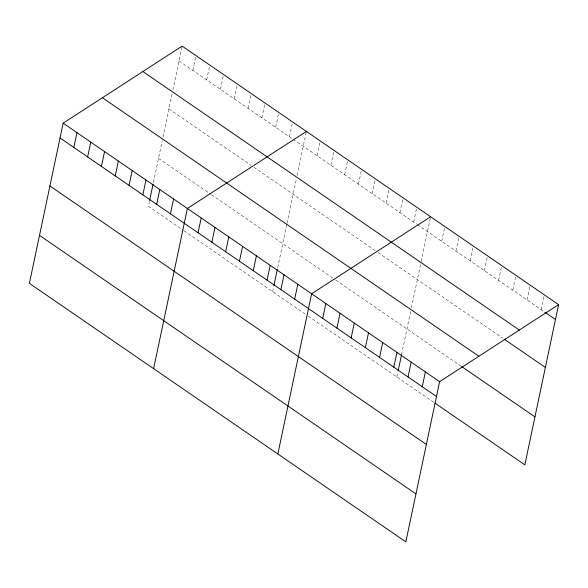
<?xml version="1.0" encoding="UTF-8"?>
<svg xmlns="http://www.w3.org/2000/svg" width="588" height="588" viewBox="0 0 588 588"><rect width="100%" height="100%" fill="white"/><g stroke="black" fill="none" stroke-linecap="round" stroke-linejoin="round"><path stroke-width="0.44" stroke-dasharray="2.94 2.21" d="M149.484 201.184L148.397 206.329L183.265 230.275M153.453 182.339L162.229 140.694M162.972 137.166L172.174 93.499M172.894 90.074L182.155 46.121M192.835 70.428L195.958 55.603M206.638 79.902L209.762 65.077M220.441 89.383L223.565 74.558M234.244 98.865L237.368 84.04M248.048 108.339L251.172 93.514M261.851 117.821L264.975 102.996M275.654 127.302L278.778 112.477M289.458 136.776L292.581 121.951M272.626 291.641L273.707 286.496M277.676 267.65L286.826 224.241M287.01 223.359L296.403 178.811M297.124 175.386L306.385 131.433M317.064 155.739L320.188 140.914M330.868 165.213L333.991 150.388M344.671 174.695L347.795 159.87M358.474 184.176L361.598 169.351M372.277 193.65L375.401 178.826M386.081 203.132L389.205 188.307M399.877 212.613L403.008 197.788M413.68 222.088L416.804 207.27M396.849 376.952L397.929 371.807M401.545 354.674L410.681 311.324M411.424 307.789L420.986 262.41M421.17 261.557L430.607 216.744M441.706 241.337L444.829 226.512M455.928 251.105L459.052 236.28M470.15 260.866L473.274 246.041M484.372 270.634L487.496 255.809M498.595 280.402L501.718 265.578M512.81 290.171L515.933 275.346M527.032 299.931L530.155 285.114M541.254 309.7L544.378 294.875M179.031 60.946L292.361 138.775M293.089 139.275L416.591 224.087M417.318 224.587L544.995 312.272M168.925 108.92L251.017 165.294M253.92 167.293L375.24 250.606M378.15 252.605L502.703 338.144M158.51 158.348L210.813 194.275M211.54 194.768L335.042 279.587M335.763 280.079L460.852 365.986M183.993 230.775L307.495 315.587M308.222 316.087L434.275 402.655"/><path stroke-width="0.88" d="M63.159 123.149L29.4 283.357L405.845 541.879L439.603 381.671L558.6 304.643L182.155 46.121L63.159 123.149L439.603 381.671M73.838 147.456L76.962 132.631M87.641 156.937L90.765 142.112M101.445 166.411L104.568 151.586M115.248 175.893L118.372 161.068M129.051 185.374L132.175 170.549M142.855 194.849L145.978 180.024M149.661 200.332L153.093 184.051M156.658 204.33L159.782 189.505M170.461 213.811L173.585 198.987M153.622 368.669L187.388 208.461L306.385 131.433M198.068 232.767L201.192 217.942M211.871 242.249L214.995 227.424M225.674 251.723L228.798 236.898M239.47 261.204L242.594 246.379M253.274 270.686L256.397 255.861M267.077 280.16L270.201 265.335M273.89 285.643L277.315 269.363M280.88 289.641L284.004 274.816M294.684 299.123L297.807 284.298M277.852 453.98L311.611 293.779L430.607 216.744M322.709 318.365L325.833 303.54M336.931 328.133L340.055 313.308M351.154 337.902L354.277 323.077M365.376 347.662L368.5 332.845M379.591 357.43L382.715 342.606M393.813 367.199L396.937 352.374M398.113 370.954L401.545 354.674M408.035 376.967L411.159 362.142M422.257 386.728L425.381 371.91M558.6 304.643L524.841 464.851L435.024 403.17M544.995 312.272L555.476 319.468M142.891 71.545L519.329 330.066M504.203 339.173L545.363 367.441M102.43 97.733L478.875 356.255M461.602 366.5L534.948 416.87M60.035 137.974L436.48 396.496M49.929 185.955L426.366 444.477M39.514 235.384L415.951 493.905"/></g></svg>
